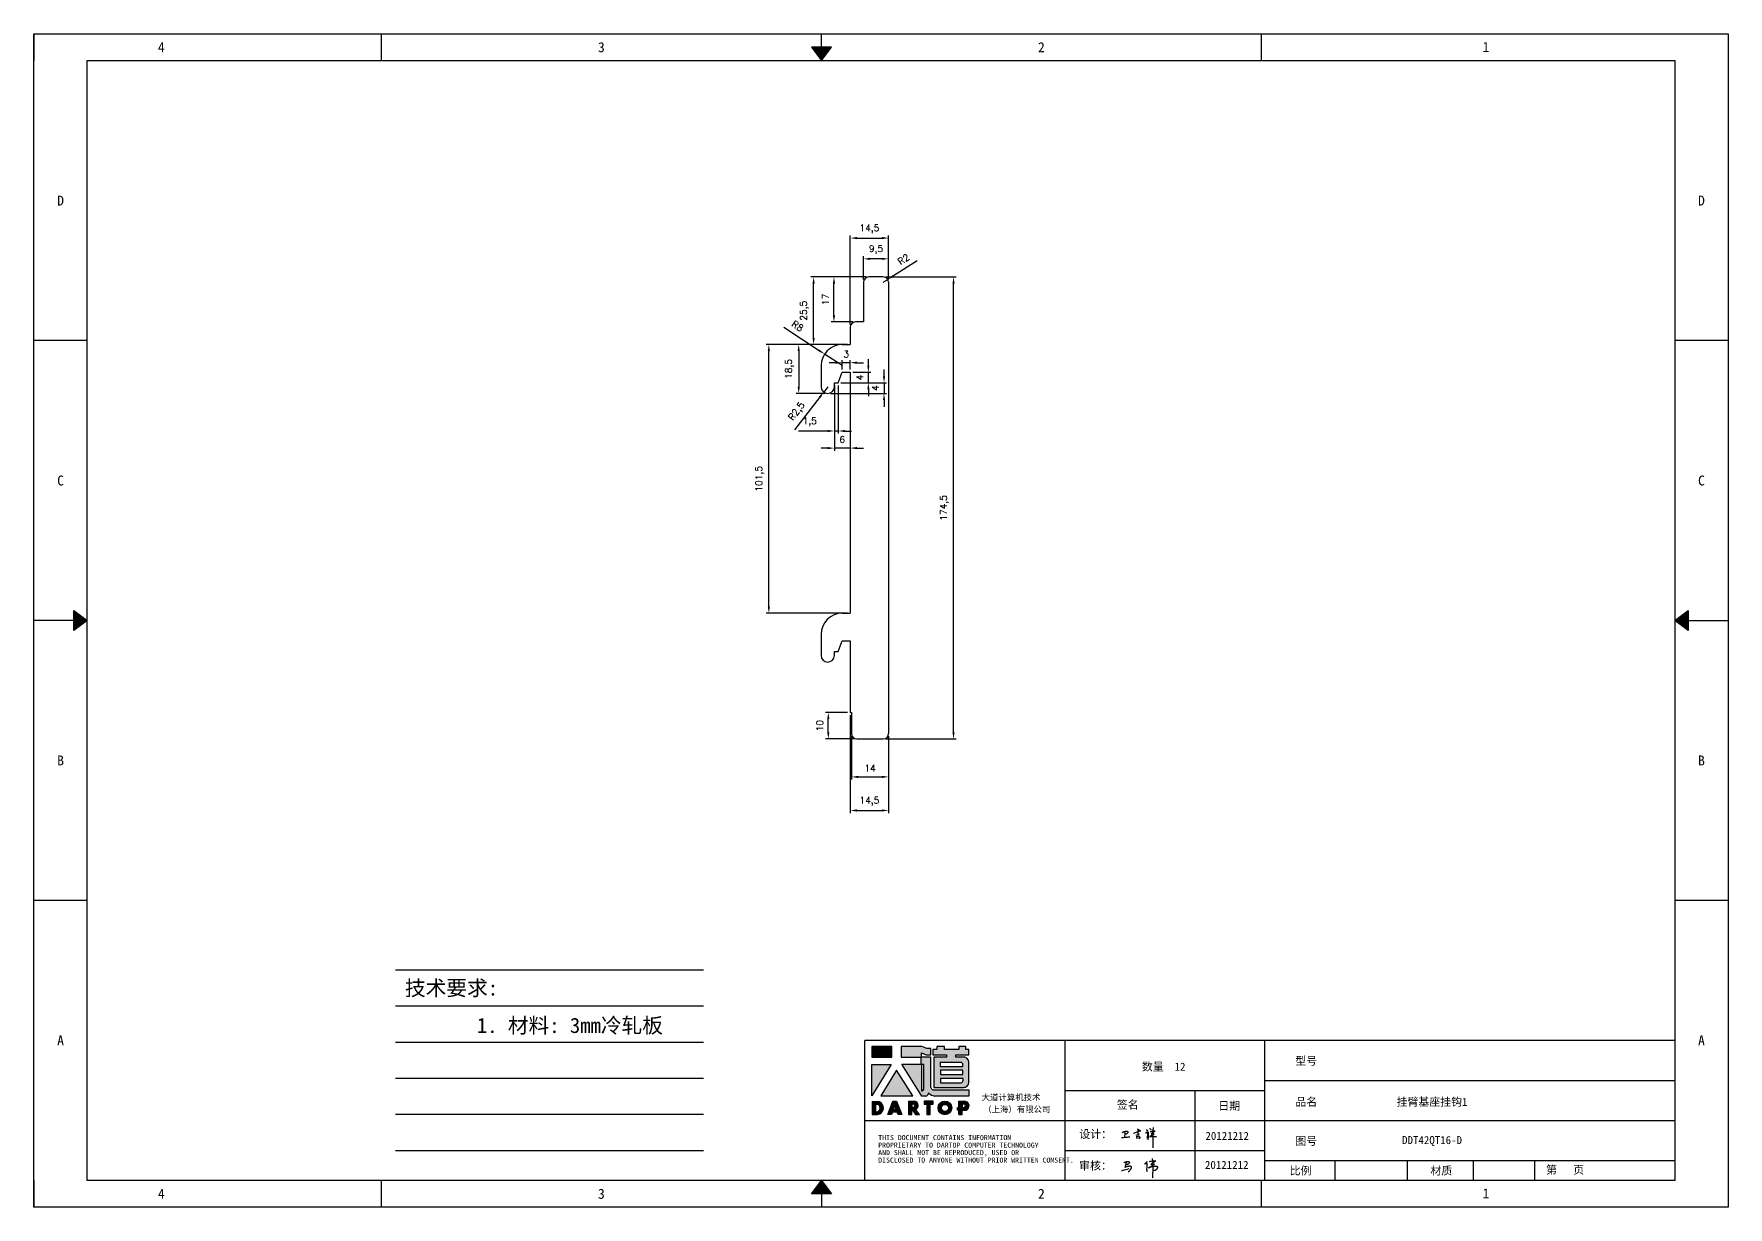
# Model space of a CAD drawing. Header units: millimetres. Extents: x 25928 to 50356, y -44172 to 20163.
# Drawn here: x 40411 to 41050, y 9096 to 9539 of the extents above; entities that cross this region are included whole.
import ezdxf
from ezdxf.enums import TextEntityAlignment as Align

# ---------------------------------------------------------------- set-up
doc = ezdxf.new("R2010")
doc.units = ezdxf.units.MM
doc.linetypes.add('DOT', pattern=[0.25, 0, -0.25])
doc.layers.add('4', color=7, linetype='Continuous')
doc.layers.add('print', color=30, linetype='Continuous')
doc.layers.add('dim', color=2, linetype='Continuous', lineweight=9)
doc.styles.add('Dartop', font='')
doc.styles.add('HZ', font='')
doc.styles.add('hzHT', font='simhei.ttf')
doc.styles.get("Standard").update_dxf_attribs({"font": 'txt', "bigfont": 'gbcbig.shx'})
doc.styles.get('Dartop').set_extended_font_data('FangSong_GB2312')
doc.styles.get('HZ').set_extended_font_data('SimSun')
doc.dimstyles.new('0.5small', dxfattribs={"dimtxt": 2.5, "dimasz": 2.5, "dimexe": 1, "dimexo": 1, "dimgap": 2, "dimtad": 1, "dimtxsty": 'Standard', "dimcen": 2.5, "dimadec": 0, "dimazin": 0, "dimtfac": 1, "dimtmove": 0, "dimatfit": 3, "dimfxl": 0, "dimarcsym": 0})

# ---------------------------------------------------------------- blocks, each defined once
blk = doc.blocks.new('*U5')
at = {"color": 254, "linetype": 'Continuous', "extrusion": (0, 0, -1)}
for points in [[(-17, 0.333), (-16.812, 0.25), (-17, 0.5)], [(-17, 0.333), (-17.188, 0.25), (-16.812, 0.25)], [(-17, 0.333), (-17, 0.5), (-17.188, 0.25)]]:
    blk.add_solid(points, dxfattribs=at)
blk = doc.blocks.new('*U6')
at = {"color": 254, "linetype": 'Continuous'}
for points in [[(17, 21.667), (17.188, 21.75), (16.812, 21.75)], [(17, 21.667), (16.812, 21.75), (17, 21.5)], [(17, 21.667), (17, 21.5), (17.188, 21.75)]]:
    blk.add_solid(points, dxfattribs=at)
blk = doc.blocks.new('*U3')
at = {"color": 254, "linetype": 'Continuous', "extrusion": (0, 0, -1)}
for points in [[(-0.833, 11), (-0.75, 10.812), (-0.75, 11.188)], [(-0.833, 11), (-0.75, 11.188), (-1, 11)], [(-0.833, 11), (-1, 11), (-0.75, 10.812)]]:
    blk.add_solid(points, dxfattribs=at)
blk = doc.blocks.new('dadao')
for p, q in [((48, 19.2), (44.9, 10.4)), ((44.9, 10.4), (51.2, 10.4)), ((51.2, 10.4), (48, 19.2))]:
    blk.add_line(p, q)
for points in [[(41.8, 121.6), (41.8, 143.7), (-0.4, 143.7), (-0.4, 121.6), (41.8, 121.6)], [(104.8, 122), (104.8, 130.3), (114.1, 126.3), (124.2, 126.3), (124.2, 139.6), (115.9, 139.6), (105.1, 143.9), (61.5, 143.9)], [(61.7, 144), (61.7, 121.3), (103.9, 121.3)], [(113.4, 38.7), (105.1, 38.7), (63, 106.5), (103.9, 106.5), (103.9, 120.9), (103.9, 121.3)], [(109.7, 53.6), (109.7, 106.2), (104.3, 106.2), (104.3, 50.4), (106.6, 50.4)], [(144.6, 94.4), (144.6, 84.8), (192, 84.8), (192, 94.1), (144.9, 94.1)], [(120.2, 45), (119.5, 45), (119.5, 44.6)], [(0, 28), (0, 0), (11.8, 0)], [(0.1, 28), (14, 28)], [(7.1, 21.8), (7.1, 6.1), (12, 6.1)], [(7.1, 21.8), (11.4, 21.8)], [(76.8, 28.2), (76.8, 0), (84.1, 0), (84.1, 11.1), (91.6, -0.1), (100.3, -0.1), (91.7, 11.1)], [(76.8, 28.2), (90.6, 28.2)], [(84, 22.7), (84, 15.3), (87.2, 15.3)], [(84, 22.7), (87.3, 22.7)], [(183.7, 0), (183.7, 9.6), (180.6, 9.6), (180.6, 14.9), (183.8, 14.9), (183.8, 28.1), (196.1, 28.1), (196.5, 28.1)], [(183.7, 0), (190.9, 0), (190.9, 9.6), (198.8, 9.6)], [(194.9, 22.3), (190.8, 22.3), (190.8, 15), (194.4, 15)]]:
    blk.add_lwpolyline(points)
blk.add_lwpolyline([(137.1, 144.2), (137.1, 137.9), (128.3, 137.9), (128.3, 126.5), (157.3, 126.5), (157.3, 121.5), (130.3, 121.5), (130.3, 57.5), (194.4, 57.5, 0.414214), (204.4, 67.5), (204.4, 111.3, 0.414214), (194.4, 121.3), (177.5, 121.3), (177.5, 126.3), (204.7, 126.3), (204.7, 137.7), (198.2, 137.7), (198.2, 143.9), (183.3, 143.9), (183.3, 138), (153, 138), (153, 144.2), (137.1, 144.2)], format="xyb", close=True)
for points in [[(104.8, 122), (123.4, 122), (123.4, 60, 0.414214), (131.4, 52), (204.8, 52), (204.8, 39.1), (131.7, 39.1)], [(144.3, 110.8), (144.3, 101.8), (192.3, 101.8), (192.3, 105.5, 0.414214), (187.3, 110.5), (144.3, 110.5)], [(144.6, 77), (144.6, 67.5), (187.6, 67.5, 0.414214), (192.6, 72.5), (192.6, 76.4), (144.6, 76.4)]]:
    blk.add_lwpolyline(points, format="xyb")
for points in [[(-0.3, 106.2), (40.4, 106.2), (-0.3, 39.7), (-0.3, 106.2)], [(51.7, 94.1), (18.4, 39.3), (86.2, 39.3)], [(43.8, 28.2), (51.8, 28.2), (62.6, -0.1), (55, -0.1), (53.2, 5), (42.9, 5), (41.1, 0), (33.6, 0)], [(110, 28.1), (110, 21.9), (116, 21.9), (116, -0.1), (123.2, -0.1), (123.2, 22), (129.2, 22), (129.2, 28.1), (110, 28.1)]]:
    blk.add_lwpolyline(points, close=True)
for radius in [14.5, 7.44]:
    blk.add_circle((154.2, 14.2), radius)
for centre, radius, start, end in [((99.2, 60.7), 12.6, 305.6399, 325.969), ((111.6, 46.7), 8.19, 282.9811, 347.6627), ((136, 61.7), 22.9, 226.7358, 259.3209), ((8.5, 13.9), 8.49, 294.2143, 69.7177), ((9.6, 14.2), 14.4, 278.6604, 72.3203), ((86.4, 19), 3.8, 282.527, 76.7196), ((88.6, 19.4), 8.95, 290.6073, 77.2124), ((193.7, 18.7), 3.8, 280.9891, 72.5513), ((195.7, 18.6), 9.51, 288.8959, 85.2442)]:
    blk.add_arc(centre, radius, start, end)
blk = doc.blocks.new('h')
for p, q in [((20768.1, -2360.9), (20773, -2359.1)), ((20769.5, -2366.9), (20769.8, -2370.6)), ((20769.8, -2370.6), (20770.9, -2378)), ((20770.9, -2378), (20771.5, -2370.6)), ((20772.4, -2369.3), (20774.9, -2367.8)), ((20773, -2359.1), (20784.1, -2355.2)), ((20773.3, -2331.8), (20775.3, -2338.7)), ((20789.1, -2340.9), (20773.5, -2331.9)), ((20775.3, -2338.7), (20775.6, -2351.2)), ((20775.6, -2351.2), (20775.5, -2357.3)), ((20782.2, -2369.2), (20780, -2377.1)), ((20780, -2377.1), (20788.3, -2371.3)), ((20780.1, -2366.4), (20780.8, -2366.4)), ((20781.9, -2367.4), (20782.2, -2369.2)), ((20845.7, -2343.5), (20848.4, -2353)), ((20848.9, -2370.3), (20847.9, -2424)), ((20848.4, -2353), (20848.9, -2370.3))]:
    blk.add_line(p, q)
for points in [[(20696.6, -2372.4, 0.002073), (20710.6, -2371.9, 0.016137), (20719.6, -2371.3, 0.008314), (20736.9, -2369.3)], [(20699.1, -2348.2, -0.029745), (20704.6, -2345.4, -0.046842), (20708.4, -2344.2, -0.00919), (20714.3, -2343, -0.018517), (20717.2, -2342.5, -0.037841), (20720.3, -2342.4, -0.039541), (20723.2, -2342.8, -0.149785), (20726, -2344.3, -0.204935), (20726.9, -2346.6, -0.074872), (20726.5, -2348.3, -0.061615), (20725.6, -2350.3, -0.034204), (20723.8, -2352.6, -0.045776), (20722.3, -2354.1, -0.054985), (20720.4, -2355.3, -0.036348), (20717.3, -2356.5, -0.067752), (20715.7, -2356.8, -0.043553), (20713.2, -2356.7)], [(20755, -2351.9, -0.024077), (20759.9, -2350.1, -0.013147), (20768.7, -2346.5, -0.00522), (20775.4, -2344.1, -0.018517), (20777.3, -2343.4, -0.008274), (20786.3, -2341, -0.039541), (20788.3, -2340.8, -0.079216), (20789.4, -2341, -0.204935)], [(20813.5, -2350.1, 0.007348), (20815.9, -2348.7, 0.008421), (20818, -2347.3, 0.009459), (20819.7, -2346.2, -0.016325), (20820.7, -2345.5, -0.173771), (20821.8, -2345.3, -0.085159), (20823.9, -2346, -0.125883), (20826, -2347.9, -0.160659), (20826.6, -2350.1, -0.010447), (20826.5, -2352.3, -0.008247), (20826.2, -2355.1, -0.002698), (20825.3, -2374, 0.001562), (20823.9, -2383.7, 0.016137)], [(20816.8, -2335, -0.053561), (20819.6, -2336.1, -0.075272), (20821.3, -2337.3, -0.005295), (20822.5, -2338.5, -0.009337), (20823.1, -2339.1, -0.026146), (20823.7, -2339.8, -0.016644), (20824.5, -2340.9)], [(20832.1, -2329.2, -0.053561), (20834.9, -2330.3, -0.075272), (20836.7, -2331.5, -0.005295), (20837.8, -2332.6, -0.009337), (20838.5, -2333.3, -0.026146), (20839, -2334, -0.016644), (20839.8, -2335.1)], [(20836, -2343.7, -0.02797), (20842.1, -2342.6, -0.048868), (20845.6, -2342.2, -0.00919), (20851.1, -2341.4, -0.018517), (20853.9, -2341.1, -0.037841), (20856.7, -2341.2, -0.039541), (20859.4, -2341.6, -0.018282), (20840.6, -2354.7, -0.000937)], [(20847.6, -2340.2, 0.021784), (20849.6, -2335.9, 0.028296), (20850.8, -2332.4, 0.008136), (20851.9, -2328.2, 0.028913), (20852.2, -2327, 0.08193), (20852.1, -2325.9, 0.075058), (20851.7, -2324.7, 0.275043)]]:
    blk.add_lwpolyline(points, format="xyb")
for points in [[(20711.3, -2343.5), (20711.3, -2343.5), (20711.5, -2355.8), (20710.7, -2368), (20710.6, -2371.9)], [(20821.5, -2350.6), (20822.4, -2359.2), (20822.2, -2364.9), (20821.7, -2369), (20821.3, -2376.3), (20823.6, -2368.5), (20827.2, -2366.3), (20829.5, -2366.3)], [(20840.6, -2354.7), (20850, -2354.7), (20855, -2354.3), (20845.9, -2361.1), (20840.5, -2364), (20833, -2367.5), (20863.2, -2367.4), (20865.9, -2367.3)]]:
    blk.add_lwpolyline(points)
for centre, radius, start, end in [((20773.7, -2371.2), 2.3, 121.9907, 163.60158), ((20787.5, -2406), 40.3, 100.61827, 108.24823), ((20780.8, -2367.6), 1.15, 9.4675, 90)]:
    blk.add_arc(centre, radius, start, end)
blk = doc.blocks.new('*U4')
at = {"color": 254, "linetype": 'Continuous', "extrusion": (0, 0, -1)}
for points in [[(-33.167, 11), (-33, 11), (-33.25, 11.188)], [(-33.167, 11), (-33.25, 11.188), (-33.25, 10.812)], [(-33.167, 11), (-33.25, 10.812), (-33, 11)]]:
    blk.add_solid(points, dxfattribs=at)
blk = doc.blocks.new('*D119')
at = {"layer": 'Defpoints', "color": 0}
for p in [(40718.92, 9282.4), (40733.42, 9274.4), (40733.42, 9245.39)]:
    blk.add_point(p, dxfattribs=at)
at = {"layer": 'dim', "color": 0, "lineweight": -2}
for p, q in [((40718.92, 9281.4), (40718.92, 9244.39)), ((40733.42, 9273.4), (40733.42, 9244.39)), ((40721.42, 9245.39), (40730.92, 9245.39))]:
    blk.add_line(p, q, dxfattribs=at)
at = {"layer": 'dim', "color": 0}
for points in [[(40721.42, 9245.8), (40721.42, 9244.97), (40718.92, 9245.39)], [(40730.92, 9245.8), (40730.92, 9244.97), (40733.42, 9245.39)]]:
    blk.add_solid(points, dxfattribs=at)
at = {"layer": 'dim', "color": 0, "insert": (40726.17, 9248.84), "char_height": 2.5, "attachment_point": 5}
blk.add_mtext('14,5', dxfattribs=at)
blk = doc.blocks.new('*D120')
at = {"layer": 'Defpoints', "color": 0}
for p in [(40719.42, 9274.4), (40733.42, 9274.4), (40733.42, 9258.06)]:
    blk.add_point(p, dxfattribs=at)
at = {"layer": 'dim', "color": 0, "lineweight": -2}
for p, q in [((40719.42, 9273.4), (40719.42, 9257.06)), ((40733.42, 9273.4), (40733.42, 9257.06)), ((40721.92, 9258.06), (40730.92, 9258.06))]:
    blk.add_line(p, q, dxfattribs=at)
at = {"layer": 'dim', "color": 0}
for points in [[(40721.92, 9258.48), (40721.92, 9257.64), (40719.42, 9258.06)], [(40730.92, 9258.48), (40730.92, 9257.64), (40733.42, 9258.06)]]:
    blk.add_solid(points, dxfattribs=at)
at = {"layer": 'dim', "color": 0, "insert": (40726.42, 9261.31), "char_height": 2.5, "attachment_point": 5}
blk.add_mtext('14', dxfattribs=at)
blk = doc.blocks.new('*D121')
at = {"layer": 'Defpoints', "color": 0}
for p in [(40710.64, 9282.4), (40718.92, 9282.4), (40721.42, 9272.4)]:
    blk.add_point(p, dxfattribs=at)
at = {"layer": 'dim', "color": 0, "lineweight": -2}
for p, q in [((40717.92, 9282.4), (40709.64, 9282.4)), ((40710.64, 9274.9), (40710.64, 9279.9)), ((40720.42, 9272.4), (40709.64, 9272.4))]:
    blk.add_line(p, q, dxfattribs=at)
at = {"layer": 'dim', "color": 0}
for points in [[(40710.22, 9279.9), (40711.05, 9279.9), (40710.64, 9282.4)], [(40710.22, 9274.9), (40711.05, 9274.9), (40710.64, 9272.4)]]:
    blk.add_solid(points, dxfattribs=at)
at = {"layer": 'dim', "color": 0, "insert": (40707.39, 9277.4), "char_height": 2.5, "attachment_point": 5, "rotation": 90}
blk.add_mtext('10', dxfattribs=at)
blk = doc.blocks.new('*D122')
at = {"layer": 'Defpoints', "color": 0}
for p in [(40731.42, 9446.9), (40757.94, 9446.9), (40731.42, 9272.4)]:
    blk.add_point(p, dxfattribs=at)
at = {"layer": 'dim', "color": 0, "lineweight": -2}
for p, q in [((40732.42, 9446.9), (40758.94, 9446.9)), ((40757.94, 9274.9), (40757.94, 9444.4)), ((40732.42, 9272.4), (40758.94, 9272.4))]:
    blk.add_line(p, q, dxfattribs=at)
at = {"layer": 'dim', "color": 0}
for points in [[(40757.52, 9444.4), (40758.35, 9444.4), (40757.94, 9446.9)], [(40757.52, 9274.9), (40758.35, 9274.9), (40757.94, 9272.4)]]:
    blk.add_solid(points, dxfattribs=at)
at = {"layer": 'dim', "color": 0, "insert": (40754.48, 9359.65), "char_height": 2.5, "attachment_point": 5, "rotation": 90}
blk.add_mtext('174,5', dxfattribs=at)
blk = doc.blocks.new('*D123')
at = {"layer": 'Defpoints', "color": 0}
for p in [(40723.92, 9453.75), (40723.92, 9444.9), (40733.42, 9444.9)]:
    blk.add_point(p, dxfattribs=at)
at = {"layer": 'dim', "color": 0, "lineweight": -2}
for p, q in [((40723.92, 9445.9), (40723.92, 9454.75)), ((40730.92, 9453.75), (40726.42, 9453.75)), ((40733.42, 9445.9), (40733.42, 9454.75))]:
    blk.add_line(p, q, dxfattribs=at)
at = {"layer": 'dim', "color": 0}
for points in [[(40726.42, 9454.16), (40726.42, 9453.33), (40723.92, 9453.75)], [(40730.92, 9454.16), (40730.92, 9453.33), (40733.42, 9453.75)]]:
    blk.add_solid(points, dxfattribs=at)
at = {"layer": 'dim', "color": 0, "insert": (40728.67, 9457.21), "char_height": 2.5, "attachment_point": 5}
blk.add_mtext('9,5', dxfattribs=at)
blk = doc.blocks.new('*D124')
at = {"layer": 'Defpoints', "color": 0}
for p in [(40733.42, 9461.6), (40733.42, 9444.9), (40718.92, 9427.9)]:
    blk.add_point(p, dxfattribs=at)
at = {"layer": 'dim', "color": 0, "lineweight": -2}
for p, q in [((40718.92, 9428.9), (40718.92, 9462.6)), ((40721.42, 9461.6), (40730.92, 9461.6)), ((40733.42, 9445.9), (40733.42, 9462.6))]:
    blk.add_line(p, q, dxfattribs=at)
at = {"layer": 'dim', "color": 0}
for points in [[(40721.42, 9462.01), (40721.42, 9461.18), (40718.92, 9461.6)], [(40730.92, 9462.01), (40730.92, 9461.18), (40733.42, 9461.6)]]:
    blk.add_solid(points, dxfattribs=at)
at = {"layer": 'dim', "color": 0, "insert": (40726.17, 9465.05), "char_height": 2.5, "attachment_point": 5}
blk.add_mtext('14,5', dxfattribs=at)
blk = doc.blocks.new('*D125')
at = {"layer": 'Defpoints', "color": 0}
for p in [(40712.78, 9446.9), (40725.92, 9446.9), (40720.92, 9429.9)]:
    blk.add_point(p, dxfattribs=at)
at = {"layer": 'dim', "color": 0, "lineweight": -2}
for p, q in [((40724.92, 9446.9), (40711.78, 9446.9)), ((40712.78, 9432.4), (40712.78, 9444.4)), ((40719.92, 9429.9), (40711.78, 9429.9))]:
    blk.add_line(p, q, dxfattribs=at)
at = {"layer": 'dim', "color": 0}
for points in [[(40712.36, 9444.4), (40713.2, 9444.4), (40712.78, 9446.9)], [(40712.36, 9432.4), (40713.2, 9432.4), (40712.78, 9429.9)]]:
    blk.add_solid(points, dxfattribs=at)
at = {"layer": 'dim', "color": 0, "insert": (40709.53, 9438.4), "char_height": 2.5, "attachment_point": 5, "rotation": 90}
blk.add_mtext('17', dxfattribs=at)
blk = doc.blocks.new('*D126')
at = {"layer": 'Defpoints', "color": 0}
for p in [(40705.09, 9446.9), (40723.92, 9446.9), (40718.92, 9421.4)]:
    blk.add_point(p, dxfattribs=at)
at = {"layer": 'dim', "color": 0, "lineweight": -2}
for p, q in [((40722.92, 9446.9), (40704.09, 9446.9)), ((40705.09, 9423.9), (40705.09, 9444.4)), ((40717.92, 9421.4), (40704.09, 9421.4))]:
    blk.add_line(p, q, dxfattribs=at)
at = {"layer": 'dim', "color": 0}
for points in [[(40704.67, 9444.4), (40705.51, 9444.4), (40705.09, 9446.9)], [(40704.67, 9423.9), (40705.51, 9423.9), (40705.09, 9421.4)]]:
    blk.add_solid(points, dxfattribs=at)
at = {"layer": 'dim', "color": 0, "insert": (40701.63, 9434.15), "char_height": 2.5, "attachment_point": 5, "rotation": 90}
blk.add_mtext('25,5', dxfattribs=at)
blk = doc.blocks.new('*D127')
at = {"layer": 'Defpoints', "color": 0}
for p in [(40731.42, 9444.9), (40733.11, 9445.97)]:
    blk.add_point(p, dxfattribs=at)
at = {"layer": 'dim', "color": 0, "lineweight": -2}
for p, q in [((40744.25, 9452.99), (40735.23, 9447.3)), ((40731.42, 9444.9), (40733.11, 9445.97))]:
    blk.add_line(p, q, dxfattribs=at)
at = {"layer": 'dim', "color": 0}
blk.add_solid([(40735, 9447.65), (40735.45, 9446.95), (40733.11, 9445.97)], dxfattribs=at)
at = {"layer": 'dim', "color": 0, "insert": (40739.06, 9453.56), "char_height": 2.5, "attachment_point": 5, "rotation": 32.22476}
blk.add_mtext('R2', dxfattribs=at)
blk = doc.blocks.new('*D128')
at = {"layer": 'Defpoints', "color": 0}
for p in [(40709.23, 9417.79), (40715.92, 9413.4)]:
    blk.add_point(p, dxfattribs=at)
at = {"layer": 'dim', "color": 0, "lineweight": -2}
for p, q in [((40693.86, 9427.89), (40707.14, 9419.17)), ((40715.92, 9413.4), (40709.23, 9417.79))]:
    blk.add_line(p, q, dxfattribs=at)
at = {"layer": 'dim', "color": 0}
blk.add_solid([(40707.37, 9419.51), (40706.91, 9418.82), (40709.23, 9417.79)], dxfattribs=at)
at = {"layer": 'dim', "color": 0, "insert": (40699.06, 9428.37), "char_height": 2.5, "attachment_point": 5, "rotation": 326.69423}
blk.add_mtext('R8', dxfattribs=at)
blk = doc.blocks.new('*D129')
at = {"layer": 'Defpoints', "color": 0}
for p in [(40718.92, 9421.4), (40699.47, 9402.9), (40710.42, 9402.9)]:
    blk.add_point(p, dxfattribs=at)
at = {"layer": 'dim', "color": 0, "lineweight": -2}
for p, q in [((40717.92, 9421.4), (40698.47, 9421.4)), ((40699.47, 9418.9), (40699.47, 9405.4)), ((40709.42, 9402.9), (40698.47, 9402.9))]:
    blk.add_line(p, q, dxfattribs=at)
at = {"layer": 'dim', "color": 0}
for points in [[(40699.05, 9418.9), (40699.88, 9418.9), (40699.47, 9421.4)], [(40699.05, 9405.4), (40699.88, 9405.4), (40699.47, 9402.9)]]:
    blk.add_solid(points, dxfattribs=at)
at = {"layer": 'dim', "color": 0, "insert": (40696.01, 9412.15), "char_height": 2.5, "attachment_point": 5, "rotation": 90}
blk.add_mtext('18,5', dxfattribs=at)
blk = doc.blocks.new('*D130')
at = {"layer": 'Defpoints', "color": 0}
for p in [(40708.9, 9403.41), (40710.42, 9405.4)]:
    blk.add_point(p, dxfattribs=at)
at = {"layer": 'dim', "color": 0, "lineweight": -2}
for p, q in [((40698.01, 9389.18), (40707.38, 9401.43)), ((40710.42, 9405.4), (40708.9, 9403.41))]:
    blk.add_line(p, q, dxfattribs=at)
at = {"layer": 'dim', "color": 0}
blk.add_solid([(40707.05, 9401.68), (40707.71, 9401.18), (40708.9, 9403.41)], dxfattribs=at)
at = {"layer": 'dim', "color": 0, "insert": (40698.88, 9396.01), "char_height": 2.5, "attachment_point": 5, "rotation": 52.58202}
blk.add_mtext('R2,5', dxfattribs=at)
blk = doc.blocks.new('*D131')
at = {"layer": 'Defpoints', "color": 0}
for p in [(40714.42, 9406.9), (40710.42, 9402.9), (40731.68, 9402.9)]:
    blk.add_point(p, dxfattribs=at)
at = {"layer": 'dim', "color": 0, "lineweight": -2}
for p, q in [((40715.42, 9406.9), (40732.68, 9406.9)), ((40731.68, 9409.4), (40731.68, 9411.9)), ((40731.68, 9406.9), (40731.68, 9402.9)), ((40711.42, 9402.9), (40732.68, 9402.9)), ((40731.68, 9400.4), (40731.68, 9397.9))]:
    blk.add_line(p, q, dxfattribs=at)
at = {"layer": 'dim', "color": 0}
for points in [[(40731.27, 9409.4), (40732.1, 9409.4), (40731.68, 9406.9)], [(40731.27, 9400.4), (40732.1, 9400.4), (40731.68, 9402.9)]]:
    blk.add_solid(points, dxfattribs=at)
at = {"layer": 'dim', "color": 0, "insert": (40728.43, 9404.9), "char_height": 2.5, "attachment_point": 5, "rotation": 90}
blk.add_mtext('4', dxfattribs=at)
blk = doc.blocks.new('*D132')
at = {"layer": 'Defpoints', "color": 0}
for p in [(40718.92, 9410.9), (40718.92, 9406.9), (40725.76, 9410.9)]:
    blk.add_point(p, dxfattribs=at)
at = {"layer": 'dim', "color": 0, "lineweight": -2}
for p, q in [((40725.76, 9413.4), (40725.76, 9415.9)), ((40719.92, 9410.9), (40726.76, 9410.9)), ((40719.92, 9406.9), (40726.76, 9406.9)), ((40725.76, 9406.9), (40725.76, 9410.9)), ((40725.76, 9404.4), (40725.76, 9401.9))]:
    blk.add_line(p, q, dxfattribs=at)
at = {"layer": 'dim', "color": 0}
for points in [[(40725.34, 9413.4), (40726.18, 9413.4), (40725.76, 9410.9)], [(40725.34, 9404.4), (40726.18, 9404.4), (40725.76, 9406.9)]]:
    blk.add_solid(points, dxfattribs=at)
at = {"layer": 'dim', "color": 0, "insert": (40722.51, 9408.9), "char_height": 2.5, "attachment_point": 5, "rotation": 90}
blk.add_mtext('4', dxfattribs=at)
blk = doc.blocks.new('*D133')
at = {"layer": 'Defpoints', "color": 0}
for p in [(40715.92, 9414.52), (40715.92, 9410.9), (40718.92, 9410.9)]:
    blk.add_point(p, dxfattribs=at)
at = {"layer": 'dim', "color": 0, "lineweight": -2}
for p, q in [((40713.42, 9414.52), (40710.92, 9414.52)), ((40715.92, 9411.9), (40715.92, 9415.52)), ((40718.92, 9414.52), (40715.92, 9414.52)), ((40718.92, 9411.9), (40718.92, 9415.52)), ((40721.42, 9414.52), (40723.92, 9414.52))]:
    blk.add_line(p, q, dxfattribs=at)
at = {"layer": 'dim', "color": 0}
for points in [[(40713.42, 9414.94), (40713.42, 9414.1), (40715.92, 9414.52)], [(40721.42, 9414.94), (40721.42, 9414.1), (40718.92, 9414.52)]]:
    blk.add_solid(points, dxfattribs=at)
at = {"layer": 'dim', "color": 0, "insert": (40717.42, 9417.77), "char_height": 2.5, "attachment_point": 5}
blk.add_mtext('3', dxfattribs=at)
blk = doc.blocks.new('*D134')
at = {"layer": 'Defpoints', "color": 0}
for p in [(40712.92, 9406.9), (40718.92, 9410.9), (40712.92, 9382.26)]:
    blk.add_point(p, dxfattribs=at)
at = {"layer": 'dim', "color": 0, "lineweight": -2}
for p, q in [((40718.92, 9409.9), (40718.92, 9381.26)), ((40712.92, 9405.9), (40712.92, 9381.26)), ((40710.42, 9382.26), (40707.92, 9382.26)), ((40718.92, 9382.26), (40712.92, 9382.26)), ((40721.42, 9382.26), (40723.92, 9382.26))]:
    blk.add_line(p, q, dxfattribs=at)
at = {"layer": 'dim', "color": 0}
for points in [[(40710.42, 9382.68), (40710.42, 9381.84), (40712.92, 9382.26)], [(40721.42, 9382.68), (40721.42, 9381.84), (40718.92, 9382.26)]]:
    blk.add_solid(points, dxfattribs=at)
at = {"layer": 'dim', "color": 0, "insert": (40715.92, 9385.51), "char_height": 2.5, "attachment_point": 5}
blk.add_mtext('6', dxfattribs=at)
blk = doc.blocks.new('*D135')
at = {"layer": 'Defpoints', "color": 0}
for p in [(40712.92, 9406.9), (40714.42, 9406.9), (40712.92, 9388.72)]:
    blk.add_point(p, dxfattribs=at)
at = {"layer": 'dim', "color": 0, "lineweight": -2}
for p, q in [((40712.92, 9405.9), (40712.92, 9387.72)), ((40714.42, 9405.9), (40714.42, 9387.72)), ((40710.42, 9388.72), (40699.34, 9388.72)), ((40714.42, 9388.72), (40712.92, 9388.72)), ((40716.92, 9388.72), (40719.42, 9388.72))]:
    blk.add_line(p, q, dxfattribs=at)
at = {"layer": 'dim', "color": 0}
for points in [[(40710.42, 9389.14), (40710.42, 9388.3), (40712.92, 9388.72)], [(40716.92, 9389.14), (40716.92, 9388.3), (40714.42, 9388.72)]]:
    blk.add_solid(points, dxfattribs=at)
at = {"layer": 'dim', "color": 0, "insert": (40703.63, 9392.18), "char_height": 2.5, "attachment_point": 5}
blk.add_mtext('1,5', dxfattribs=at)
blk = doc.blocks.new('*D136')
at = {"layer": 'Defpoints', "color": 0}
for p in [(40688.2, 9421.4), (40718.92, 9421.4), (40718.92, 9319.9)]:
    blk.add_point(p, dxfattribs=at)
at = {"layer": 'dim', "color": 0, "lineweight": -2}
for p, q in [((40717.92, 9421.4), (40687.2, 9421.4)), ((40688.2, 9322.4), (40688.2, 9418.9)), ((40717.92, 9319.9), (40687.2, 9319.9))]:
    blk.add_line(p, q, dxfattribs=at)
at = {"layer": 'dim', "color": 0}
for points in [[(40687.78, 9418.9), (40688.61, 9418.9), (40688.2, 9421.4)], [(40687.78, 9322.4), (40688.61, 9322.4), (40688.2, 9319.9)]]:
    blk.add_solid(points, dxfattribs=at)
at = {"layer": 'dim', "color": 0, "insert": (40684.74, 9370.65), "char_height": 2.5, "attachment_point": 5, "rotation": 90}
blk.add_mtext('101,5', dxfattribs=at)

msp = doc.modelspace()

# ---------------------------------------------------------------- hatches: boundary and pattern name
for points in [[(40734.633, 9156.167), (40727.1, 9156.167), (40727.1, 9152.231), (40734.633, 9152.231)], [(40734.391, 9149.477), (40727.12, 9149.477), (40727.12, 9137.605)], [(40736.406, 9147.323), (40730.463, 9137.526), (40742.565, 9137.526)], [(40750.25, 9135.522), (40746.811, 9135.522), (40746.811, 9134.431), (40747.884, 9134.431), (40747.884, 9130.498), (40749.169, 9130.498), (40749.169, 9134.433), (40750.25, 9134.433)]]:
    msp.add_hatch(color=0).paths.add_polyline_path(points)
h = msp.add_hatch(color=0)
h.paths.add_polyline_path([(40745.892, 9153.775), (40747.554, 9153.057), (40749.352, 9153.057), (40749.352, 9155.436), (40747.869, 9155.436), (40745.937, 9156.199), (40738.193, 9156.199), (40738.193, 9152.175), (40745.728, 9152.175), (40745.728, 9152.094), (40745.728, 9149.522), (40738.421, 9149.522), (40745.936, 9137.428), (40747.424, 9137.428, 0.2793748), (40748.511, 9138.484), (40748.511, 9138.54), (40748.642, 9138.54, 0.1431454), (40750.691, 9137.497), (40763.749, 9137.497), (40763.749, 9139.791), (40750.635, 9139.791, -0.4142136), (40749.207, 9141.22), (40749.207, 9152.302), (40745.892, 9152.302)])
h.paths.add_polyline_path([(40745.803, 9149.471), (40746.761, 9149.47), (40746.761, 9140.084, -0.0889357), (40746.206, 9139.513), (40745.8, 9139.513)], flags=16)
h = msp.add_hatch(color=0)
h.paths.add_polyline_path([(40763.727, 9155.103), (40762.565, 9155.103), (40762.565, 9156.208), (40759.909, 9156.208), (40759.909, 9155.158), (40754.487, 9155.158), (40754.487, 9156.263), (40751.648, 9156.263), (40751.648, 9155.137), (40750.078, 9155.137), (40750.078, 9153.1), (40755.256, 9153.1), (40755.256, 9152.199), (40750.431, 9152.199), (40750.431, 9140.789), (40761.886, 9140.789, 0.4142136), (40763.671, 9142.574), (40763.671, 9150.388, 0.4142136), (40761.886, 9152.174), (40758.858, 9152.174), (40758.858, 9153.058), (40763.727, 9153.058)])
h.paths.add_polyline_path([(40760.621, 9150.239, -0.4142136), (40761.513, 9149.346), (40761.513, 9148.692), (40752.938, 9148.692), (40752.938, 9150.239)], flags=16)
h.paths.add_polyline_path([(40761.458, 9147.31), (40761.458, 9145.652), (40752.993, 9145.652), (40752.993, 9147.31)], flags=16)
h.paths.add_polyline_path([(40761.569, 9144.16), (40761.569, 9143.45, -0.4142136), (40760.676, 9142.557), (40752.993, 9142.557), (40752.993, 9144.16)], flags=16)
h = msp.add_hatch(color=0)
h.paths.add_polyline_path([(40729.668, 9135.504), (40727.173, 9135.504), (40727.173, 9130.513), (40729.274, 9130.513, 0.7930159)])
h.paths.add_polyline_path([(40729.311, 9131.606), (40728.439, 9131.606), (40728.439, 9134.411), (40729.215, 9134.411, -0.6713609)], flags=16)
h = msp.add_hatch(color=0)
h.paths.add_polyline_path([(40736.425, 9135.545), (40735.002, 9135.545), (40733.171, 9130.508), (40734.519, 9130.508), (40734.837, 9131.401), (40736.663, 9131.401), (40736.987, 9130.497), (40738.347, 9130.497)])
h.paths.add_polyline_path([(40736.314, 9132.363), (40735.182, 9132.363), (40735.738, 9133.946)], flags=16)
h = msp.add_hatch(color=0)
h.paths.add_polyline_path([(40743.345, 9135.542), (40740.891, 9135.542), (40740.891, 9130.505), (40742.188, 9130.505), (40742.188, 9132.502), (40743.52, 9130.487), (40745.087, 9130.487), (40743.553, 9132.489, 0.7440549)])
h.paths.add_polyline_path([(40742.176, 9133.247), (40742.176, 9134.57), (40742.755, 9134.57, -0.796809), (40742.747, 9133.247)], flags=16)
h = msp.add_hatch(color=0)
h.paths.add_polyline_path([(40752.12, 9133.041, 1), (40757.292, 9133.041, 1)])
h.paths.add_polyline_path([(40756.034, 9133.041, -1), (40753.378, 9133.041, -1)], flags=16)
h = msp.add_hatch(color=0)
h.paths.add_polyline_path([(40762.252, 9135.53), (40762.178, 9135.53), (40759.991, 9135.53), (40759.991, 9133.179), (40759.41, 9133.179), (40759.41, 9132.225), (40759.981, 9132.225), (40759.981, 9130.514), (40761.258, 9130.514), (40761.258, 9132.232), (40762.661, 9132.232, 0.8123038)])
h.paths.add_polyline_path([(40761.239, 9133.186), (40761.239, 9134.5), (40761.966, 9134.5, -0.7782134), (40761.892, 9133.186)], flags=16)

# ---------------------------------------------------------------- linework, layer by layer
at = {"color": 0, "linetype": 'DOT'}
for p, q in [((40410.609, 9538.725), (41040.402, 9538.725)), ((40410.609, 9105.628), (40410.609, 9528.653)), ((41040.402, 9095.556), (40410.609, 9095.556))]:
    msp.add_line(p, q, dxfattribs=at)
at = {"color": 0}
for p, q in [((40410.609, 9538.725), (40410.609, 9528.653)), ((40541.838, 9528.653), (40541.838, 9538.725)), ((40708.026, 9533.689), (40708.026, 9538.725)), ((40874.214, 9528.653), (40874.214, 9538.725)), ((40430.753, 9105.628), (40430.753, 9528.653)), ((40430.753, 9528.653), (41030.33, 9528.653)), ((41030.33, 9528.653), (41030.33, 9105.628)), ((40430.753, 9422.896), (40410.609, 9422.896)), ((41050.474, 9422.896), (41030.33, 9422.896)), ((40425.717, 9317.14), (40410.609, 9317.14)), ((41035.366, 9317.14), (41050.474, 9317.14)), ((40430.753, 9211.384), (40410.609, 9211.384)), ((41050.474, 9211.384), (41030.33, 9211.384)), ((41030.33, 9158.506), (40724.393, 9158.506)), ((40724.393, 9105.628), (40724.393, 9158.506)), ((40799.933, 9158.506), (40799.933, 9105.628)), ((40875.473, 9105.628), (40875.473, 9158.506)), ((40799.933, 9139.621), (40875.473, 9139.621)), ((40849.034, 9139.621), (40849.034, 9105.628)), ((40875.473, 9143.398), (41030.33, 9143.398)), ((40724.393, 9128.29), (40799.933, 9128.29)), ((40799.933, 9128.29), (41030.33, 9128.29)), ((40799.933, 9116.959), (40875.473, 9116.959)), ((40875.473, 9113.182), (41030.33, 9113.182)), ((40902.05, 9105.628), (40902.05, 9113.182)), ((40929.439, 9105.628), (40929.439, 9113.182)), ((40954.338, 9105.628), (40954.338, 9113.182)), ((40977.452, 9105.628), (40977.452, 9113.182)), ((40410.609, 9105.628), (40410.609, 9095.556)), ((41030.33, 9105.628), (40430.753, 9105.628)), ((40541.838, 9095.556), (40541.838, 9105.628)), ((40874.214, 9095.556), (40874.214, 9105.628)), ((40708.026, 9100.592), (40708.026, 9095.556))]:
    msp.add_line(p, q, dxfattribs=at)
for p, q in [((40723.919, 9444.9), (40723.919, 9429.9)), ((40731.419, 9446.9), (40725.919, 9446.9)), ((40733.419, 9444.9), (40733.419, 9421.4)), ((40718.919, 9427.9), (40718.919, 9421.4)), ((40723.919, 9429.9), (40720.919, 9429.9)), ((40733.419, 9427.9), (40733.419, 9274.4)), ((40715.919, 9421.4), (40718.919, 9421.4)), ((40707.919, 9413.4), (40707.919, 9405.4)), ((40712.919, 9406.9), (40714.419, 9406.9)), ((40712.919, 9405.4), (40712.919, 9406.9)), ((40714.419, 9406.9), (40715.919, 9410.9)), ((40715.919, 9410.9), (40718.919, 9410.9)), ((40718.919, 9410.9), (40718.919, 9319.9)), ((40715.919, 9319.9), (40718.919, 9319.9)), ((40707.919, 9311.9), (40707.919, 9303.9)), ((40712.919, 9305.4), (40714.419, 9305.4)), ((40712.919, 9303.9), (40712.919, 9305.4)), ((40714.419, 9305.4), (40715.919, 9309.4)), ((40715.919, 9309.4), (40718.919, 9309.4)), ((40718.919, 9309.4), (40718.919, 9282.4)), ((40718.919, 9282.4), (40719.419, 9282.4)), ((40719.419, 9282.4), (40719.419, 9274.4)), ((40721.419, 9272.4), (40731.419, 9272.4)), ((40832.405, 9111.681), (40833.349, 9111.681)), ((40833.852, 9111.726), (40832.908, 9111.08)), ((40832.942, 9113.921), (40833.159, 9112.11)), ((40833.159, 9112.11), (40833.194, 9110.773)), ((40833.349, 9111.681), (40833.852, 9111.726)), ((40832.374, 9110.795), (40831.632, 9110.393)), ((40832.908, 9111.08), (40832.374, 9110.795)), ((40833.194, 9110.773), (40833.114, 9106.614))]:
    msp.add_line(p, q)
for points in [[(40708.026, 9528.653), (40711.803, 9533.689), (40704.249, 9533.689), (40708.026, 9528.653)], [(40430.753, 9317.14), (40425.717, 9313.363), (40425.717, 9320.917), (40430.753, 9317.14)], [(41030.33, 9317.14), (41035.366, 9320.917), (41035.366, 9313.363), (41030.33, 9317.14)], [(40708.026, 9105.628), (40711.803, 9100.592), (40704.249, 9100.592), (40708.026, 9105.628)]]:
    msp.add_lwpolyline(points, close=True, dxfattribs=at)
for points in [[(40822.199, 9112.334, -0.029745), (40822.63, 9112.55, -0.0468422), (40822.923, 9112.644, -0.0091902), (40823.379, 9112.736, -0.0185172), (40823.608, 9112.769, -0.0378406), (40823.844, 9112.777, -0.0395413), (40824.068, 9112.749, -0.1497852), (40824.287, 9112.629, -0.2049352), (40824.354, 9112.456, -0.0748717), (40824.329, 9112.319, -0.0616146), (40824.254, 9112.168, -0.0342039), (40824.119, 9111.989, -0.0457759), (40823.998, 9111.874, -0.054985), (40823.852, 9111.782, -0.0363479), (40823.61, 9111.685, -0.0677521), (40823.488, 9111.665, -0.0435534), (40823.298, 9111.674)], [(40831.941, 9112.794, -0.0279703), (40832.552, 9112.907, -0.0488679), (40832.905, 9112.945, -0.0091902), (40833.462, 9113.027, -0.0185172), (40833.739, 9113.052, -0.0378406), (40834.025, 9113.046, -0.0395413), (40834.293, 9112.999, -0.0182819), (40832.405, 9111.681, -0.0009369)], [(40831.632, 9110.393, -0.029745), (40832.306, 9110.73, -0.0468422), (40832.762, 9110.877, -0.0091902), (40833.473, 9111.021, -0.0185172), (40833.83, 9111.073, -0.0378406), (40834.198, 9111.084, -0.0395413), (40834.548, 9111.041, -0.1497852), (40834.89, 9110.854, -0.2049352), (40834.995, 9110.584, -0.0748717), (40834.955, 9110.37, -0.0616146), (40834.839, 9110.134, -0.0342039), (40834.628, 9109.856, -0.0457759), (40834.439, 9109.675, -0.054985), (40834.211, 9109.532, -0.0363479), (40833.833, 9109.382, -0.0677521), (40833.644, 9109.349, -0.0435534), (40833.346, 9109.364)]]:
    msp.add_lwpolyline(points, format="xyb")
msp.add_lwpolyline([(40823.151, 9112.692), (40823.151, 9112.692), (40823.006, 9111.807), (40822.768, 9110.975), (40822.613, 9110.464)])
for centre, radius, start, end in [((40725.919, 9444.9), 2, 90, 180), ((40731.419, 9444.9), 2, 0, 90), ((40720.919, 9427.9), 2, 90, 180), ((40715.919, 9413.4), 8, 90, 180), ((40710.419, 9405.4), 2.5, 180, 0), ((40715.919, 9311.9), 8, 90, 180), ((40710.419, 9303.9), 2.5, 180, 0), ((40721.419, 9274.4), 2, 180, 270), ((40731.419, 9274.4), 2, 270, 0), ((40826.41, 9118.325), 7.458, 299.265464, 300.9495), ((40843.305, 9055.813), 57.583, 102.46592, 103.2053), ((40804.064, 9139.648), 38.128, 313.366132, 315.296084), ((40830.881, 9111.795), 0.244, 52.375745, 91.291159), ((40830.797, 9111.833), 0.279, 357.196828, 33.705179), ((40826.978, 9112.02), 4.103, 354.802684, 357.196828), ((40821.094, 9110.928), 1.596, 281.076982, 291.212632), ((40785.993, 9253.404), 148.319, 283.91895, 284.971512), ((40825.052, 9106.242), 4.876, 113.202449, 120.017497), ((40823.908, 9108.912), 1.971, 102.47486, 113.202449), ((40826.764, 9096.001), 15.195, 100.36867, 102.47486), ((40823.59, 9110.181), 1.257, 283.816254, 294.030509), ((40824.704, 9107.264), 3.745, 96.125337, 100.36867), ((40823.859, 9109.559), 0.58, 294.836428, 309.901134), ((40816.126, 9116.693), 11.096, 316.919563, 320.58866), ((40824.504, 9109.123), 1.875, 87.457037, 96.125337), ((40824.511, 9109.28), 1.717, 78.399567, 87.457037), ((40822.414, 9111.303), 2.821, 324.094808, 331.378357), ((40824.754, 9110.462), 0.511, 44.324655, 78.399567), ((40824.604, 9110.196), 0.377, 319.573073, 337.48549), ((40823.566, 9111.025), 1.694, 324.910666, 333.348429), ((40824.39, 9110.717), 0.825, 326.76781, 340.871018), ((40824.916, 9110.621), 0.284, 357.998393, 44.324655), ((40824.639, 9110.631), 0.561, 340.871018, 357.998393), ((40951.305, 9091.414), 121.7, 171.410173, 171.768083), ((40616.433, 9118.712), 214.732, 357.565664, 358.057278), ((40824.508, 9112.245), 6.583, 352.912546, 354.802684)]:
    msp.add_arc(centre, radius, start, end)
at = {"layer": 'Defpoints'}
for p, q in [((40547.225, 9185.215), (40663.485, 9185.215)), ((40547.225, 9171.565), (40663.485, 9171.565)), ((40547.225, 9171.565), (40663.485, 9171.565)), ((40547.225, 9157.915), (40663.485, 9157.915)), ((40547.225, 9144.265), (40663.485, 9144.265)), ((40547.225, 9130.615), (40663.485, 9130.615)), ((40547.225, 9116.965), (40663.485, 9116.965))]:
    msp.add_line(p, q, dxfattribs=at)
at = {"layer": 'print'}
msp.add_lwpolyline([(40410.609, 9538.725), (41050.474, 9538.725), (41050.474, 9095.556), (40410.609, 9095.556)], close=True, dxfattribs=at)

# ---------------------------------------------------------------- block references
at = {"color": 0, "linetype": 'Continuous', "xscale": 20.14402654906928, "yscale": 20.14402654921842, "zscale": 20.14402654921862}
for name, p in [('*U6', (40365.577, 9095.556)), ('*U3', (40410.609, 9095.556)), ('*U4', (40365.577, 9095.556)), ('*U5', (40365.577, 9095.556))]:
    msp.add_blockref(name, p, dxfattribs=at)
at = {"color": 0}
for name, p, xscale, yscale, zscale in [('dadao', (40727.173, 9130.513), 0.1785493262164481, 0.178549326230053, 0.1785493262317104), ('h', (39217.978, 9305.69), 0.07747410198493163, 0.07747410198530816, 0.07747410198528001)]:
    msp.add_blockref(name, p, dxfattribs=dict(at, xscale=xscale, yscale=yscale, zscale=zscale))

# ---------------------------------------------------------------- texts
for s, height, style, p in [('4', 3.777, 'Dartop', (40458.743, 9533.689)), ('3', 3.777, 'Dartop', (40624.932, 9533.689)), ('2', 3.777, 'Dartop', (40791.12, 9533.689)), ('1', 3.777, 'Dartop', (40959.03, 9533.808)), ('D', 3.777, 'Dartop', (40420.681, 9475.774)), ('D', 3.777, 'Dartop', (41040.402, 9475.774)), ('C', 3.777, 'Dartop', (40420.681, 9370.018)), ('C', 3.777, 'Dartop', (41040.402, 9370.018)), ('B', 3.777, 'Dartop', (40420.681, 9264.262)), ('B', 3.777, 'Dartop', (41040.402, 9264.262)), ('A', 3.777, 'Dartop', (40420.681, 9158.506)), ('A', 3.777, 'Dartop', (41040.402, 9158.506)), ('数量  12', 3.0216, 'hzHT', (40837.297, 9148.601)), ('型号', 3.0216, 'hzHT', (40891.15, 9150.82)), ('挂臂基座挂钩1', 3.0216, 'hzHT', (40938.658, 9135.308)), ('签名', 3.0216, 'hzHT', (40823.724, 9134.201)), ('日期', 3.0216, 'hzHT', (40862.064, 9133.83)), ('品名', 3.0216, 'hzHT', (40891.15, 9135.308)), ('20121212', 3.0216, 'hzHT', (40861.289, 9122.47)), ('图号', 3.0216, 'hzHT', (40891.15, 9120.539)), ('DDT42QT16-D', 3.0216, 'hzHT', (40938.658, 9120.879)), ('20121212', 3.0216, 'hzHT', (40861.109, 9111.506)), ('比例', 3.0216, 'hzHT', (40889.043, 9109.326)), ('材质', 3.0216, 'hzHT', (40942.168, 9109.326)), ('第   页', 3.0216, 'hzHT', (40988.91, 9109.64)), ('4', 3.777, 'Dartop', (40458.743, 9100.592)), ('3', 3.777, 'Dartop', (40624.932, 9100.592)), ('2', 3.777, 'Dartop', (40791.12, 9100.592)), ('1', 3.777, 'Dartop', (40959.03, 9100.712))]:
    msp.add_text(s, height=height, dxfattribs=dict(at, style=style)).set_placement(p, align=Align.MIDDLE_CENTER)
at = {"style": 'HZ'}
for s, p in [('技术要求:', (40568.339, 9178.326)), ('     1. 材料: 3mm冷轧板', (40603.306, 9164.204))]:
    msp.add_text(s, height=5.733, dxfattribs=at).set_placement(p, align=Align.MIDDLE_CENTER)
at = {"color": 0, "style": 'hzHT'}
for s, height, p in [('设计：', 3.0216, (40805.419, 9121.612)), ('THIS DOCUMENT CONTAINS INFORMATION', 1.8885, (40729.491, 9120.868)), ('PROPRIETARY TO DARTOP COMPUTER TECHNOLOGY', 1.8885, (40729.491, 9118.036)), ('AND SHALL NOT BE REPRODUCED, USED OR', 1.8885, (40729.491, 9115.203)), ('DISCLOSED TO ANYONE WITHOUT PRIOR WRITTEN CONSENT.', 1.8885, (40729.491, 9112.37)), ('审核：', 3.0216, (40805.374, 9109.714))]:
    msp.add_text(s, height=height, dxfattribs=at).set_placement(p)
at = {"layer": '4', "color": 0, "style": 'hzHT'}
for s, p in [('大道计算机技术', (40768.551, 9135.868)), ('（上海）有限公司', (40769.121, 9131.352))]:
    msp.add_text(s, height=2.2662, dxfattribs=at).set_placement(p)

# ---------------------------------------------------------------- dimensions: what is measured, and where the dimension line sits
at = {"layer": 'dim'}
for base, p1, p2, picture, middle in [((40733.419, 9461.595), (40718.919, 9427.9), (40733.419, 9444.9), '*D124', (40726.169, 9465.054)), ((40723.919, 9453.747), (40733.419, 9444.9), (40723.919, 9444.9), '*D123', (40728.669, 9457.206)), ((40712.919, 9388.721), (40714.419, 9406.9), (40712.919, 9406.9), '*D135', (40703.627, 9392.179)), ((40712.919, 9382.259), (40718.919, 9410.9), (40712.919, 9406.9), '*D134', (40715.919, 9385.509)), ((40733.419, 9245.385), (40718.919, 9282.4), (40733.419, 9274.4), '*D119', (40726.169, 9248.843)), ((40733.419, 9258.061), (40719.419, 9274.4), (40733.419, 9274.4), '*D120', (40726.419, 9261.311))]:
    dim = msp.add_linear_dim(base=base, p1=p1, p2=p2, dimstyle='0.5small', override={"dimpost": '\\X'}, dxfattribs=at)
    dim.commit()
    dim.dimension.update_dxf_attribs({"geometry": picture, "text_midpoint": middle})
dim = msp.add_radius_dim(center=(40731.419, 9444.9), mpoint=(40733.111, 9445.967), dimstyle='0.5small', override={"dimpost": '\\X'}, dxfattribs=at)
dim.commit()
dim.dimension.update_dxf_attribs({"geometry": '*D127', "text_midpoint": (40739.062, 9453.56)})
for base, p1, p2, picture, middle in [((40705.09, 9446.9), (40718.919, 9421.4), (40723.919, 9446.9), '*D126', (40701.632, 9434.15)), ((40712.78, 9446.9), (40720.919, 9429.9), (40725.919, 9446.9), '*D125', (40709.53, 9438.4)), ((40757.935, 9446.9), (40731.419, 9272.4), (40731.419, 9446.9), '*D122', (40754.477, 9359.65)), ((40688.196, 9421.4), (40718.919, 9319.9), (40718.919, 9421.4), '*D136', (40684.737, 9370.65)), ((40699.468, 9402.9), (40718.919, 9421.4), (40710.419, 9402.9), '*D129', (40696.009, 9412.15)), ((40710.635, 9282.4), (40721.419, 9272.4), (40718.919, 9282.4), '*D121', (40707.385, 9277.4))]:
    dim = msp.add_linear_dim(base=base, p1=p1, p2=p2, angle=90, dimstyle='0.5small', override={"dimpost": '\\X'}, dxfattribs=at)
    dim.commit()
    dim.dimension.update_dxf_attribs({"geometry": picture, "text_midpoint": middle})
for center, mpoint, picture, middle in [((40715.919, 9413.4), (40709.233, 9417.793), '*D128', (40697.274, 9425.65)), ((40710.419, 9405.4), (40708.9, 9403.415), '*D130', (40701.63, 9393.912))]:
    dim = msp.add_radius_dim(center=center, mpoint=mpoint, dimstyle='0.5small', override={"dimpost": '\\X'}, dxfattribs=at)
    dim.commit()
    dim.dimension.update_dxf_attribs({"geometry": picture, "text_midpoint": middle, "dimtype": 164})
dim = msp.add_linear_dim(base=(40715.919, 9414.52), p1=(40718.919, 9410.9), p2=(40715.919, 9410.9), dimstyle='0.5small', override={"dimpost": '\\X'}, dxfattribs=at)
dim.commit()
dim.dimension.update_dxf_attribs({"geometry": '*D133', "text_midpoint": (40717.419, 9414.52), "dimtype": 160})
for base, p1, p2, picture, middle in [((40725.761, 9410.9), (40718.919, 9406.9), (40718.919, 9410.9), '*D132', (40725.761, 9408.9)), ((40731.683, 9402.9), (40714.419, 9406.9), (40710.419, 9402.9), '*D131', (40731.683, 9404.9))]:
    dim = msp.add_linear_dim(base=base, p1=p1, p2=p2, angle=90, dimstyle='0.5small', override={"dimpost": '\\X'}, dxfattribs=at)
    dim.commit()
    dim.dimension.update_dxf_attribs({"geometry": picture, "text_midpoint": middle, "dimtype": 160})

doc.saveas('drawing.dxf')
